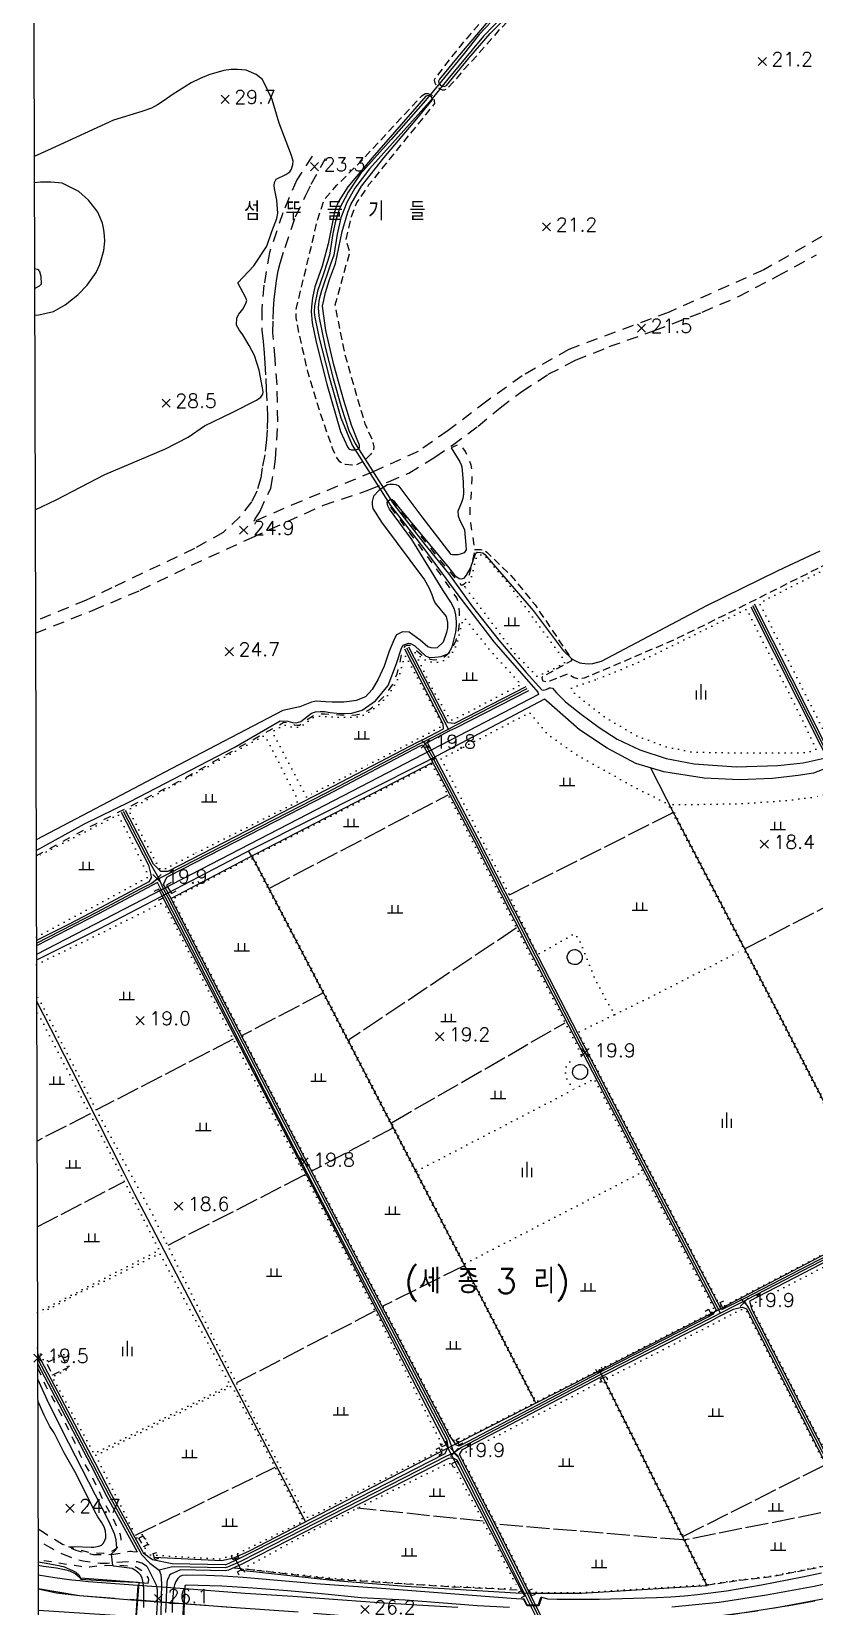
# Model space of a CAD drawing. Header units: millimetres. Extents: x 224638 to 227100, y 430787 to 433573.
# Drawn here: x 224638 to 225148, y 432001 to 433027 of the extents above; entities that cross this region are included whole.
import ezdxf

# ---------------------------------------------------------------- set-up
doc = ezdxf.new("R2010")
doc.units = ezdxf.units.MM
for name, pattern in [('15M2P5', [17.5, 15, -2.5]), ('50M10', [60, 50, -10]), ('5M2P5', [7.5, 5, -2.5]), ('5M5', [10, 5, -5]), ('7P5M5', [12.5, 7.5, -5]), ('AM4', [4, 0, -4])]:
    doc.linetypes.add(name, pattern=pattern)
for name, color, linetype in [('A0013110', 1, 'Continuous'), ('A0013113', 1, 'Continuous'), ('A0013140', 1, '7P5M5'), ('A0023119', 1, '5M2P5'), ('A0023210', 7, 'Continuous'), ('A0023213', 7, 'Continuous'), ('A0073340', 7, 'Continuous'), ('B0014116', 7, '5M2P5'), ('B0014117', 7, '5M2P5'), ('C0052215', 32, 'Continuous'), ('C0076116', 7, 'Continuous'), ('C0186115', 7, 'Continuous'), ('C0523121', 1, '50M10'), ('D0015112', 3, '15M2P5'), ('D0015211', 5, 'Continuous'), ('D0015212', 3, 'Continuous'), ('D0025111', 3, 'AM4'), ('D0025115', 7, '5M2P5'), ('E0022112', 5, 'Continuous'), ('E0032111', 5, 'Continuous'), ('F0017111', 30, 'Continuous'), ('F0017114', 7, 'Continuous'), ('F0017121', 30, 'Continuous'), ('F0027132', 7, 'Continuous'), ('F0027217', 7, 'Continuous'), ('F0037221', 7, 'Continuous'), ('F0037222', 7, 'Continuous'), ('F0037223', 7, '5M5'), ('F0047224', 7, 'Continuous'), ('H0017334', 7, 'Continuous'), ('H0049152', 7, 'Continuous'), ('H0049225', 7, 'Continuous')]:
    doc.layers.add(name, color=color, linetype=linetype)
doc.styles.add('HIST', font='romans.shx', dxfattribs={"bigfont": 'ngsw.shx'})
doc.styles.add('ngsw', font='romans.shx', dxfattribs={"bigfont": 'ngsw.shx'})

# ---------------------------------------------------------------- blocks, each defined once
blk = doc.blocks.new('D0015211')
at = {"layer": 'D0015211'}
for points in [[(-2, -2.5), (-2, 2.5)], [(2, -2.5), (2, 2.5)], [(-5, -2.5), (5, -2.5)]]:
    blk.add_lwpolyline(points, dxfattribs=at)
blk = doc.blocks.new('D0015212')
at = {"layer": 'D0015212'}
for p, q in [((-3.077, -4.058), (-3.077, 1.942)), ((-0.077, -4.058), (-0.077, 5.942)), ((2.923, -4.058), (2.923, 1.942))]:
    blk.add_line(p, q, dxfattribs=at)
blk = doc.blocks.new('F0027217')
at = {"layer": 'F0027217'}
for p, q in [((-2.652, 2.652), (2.652, -2.652)), ((-2.652, -2.652), (2.652, 2.652))]:
    blk.add_line(p, q, dxfattribs=at)

msp = doc.modelspace()

# ---------------------------------------------------------------- linework, layer by layer
at = {"layer": 'A0013110', "flags": 128}
for points in [[(225297.205, 432747.73), (225329.37, 432684.09), (225398.87, 432550.2), (225477.93, 432396.37), (225474.02, 432394.23), (225399.92, 432356.3), (225293.41, 432301.08), (225289.85, 432304.59), (225196.65, 432480.79), (225169.3, 432533.61), (225108.549, 432654.219)], [(225106.059, 432652.48), (225166.63, 432532.25), (225193.99, 432479.4), (225287.41, 432302.78), (225286.88, 432299.19), (225283.96, 432296.19), (225101.59, 432201.69), (225087.02, 432194.45), (225012.07, 432338.36), (224963.84, 432431.82), (224928.49, 432501.36), (224900.82, 432554.08), (224896.65, 432562.03), (224895.53, 432564.18), (224910.02, 432571.88), (224913.89, 432573.59), (224961.487, 432598.083)], [(224698.638, 432520.048), (224716.74, 432485.03), (224721.6, 432480.3), (224726.67, 432480.27), (224829.17, 432532.97), (224889.47, 432564.55), (224892.64, 432566.04), (224905.93, 432573.1), (224905.82, 432576.16), (224880.677, 432624.839)], [(224959.564, 432600.47), (224913, 432576.51), (224908.79, 432576.94), (224883.347, 432626.2)], [(224695.996, 432518.627), (224713.82, 432484.15), (224715.22, 432478.05), (224715.54, 432476.05), (224714.01, 432473.39), (224679.81, 432455.16), (224662.14, 432445.82), (224640.796, 432435.058)], [(224641.564, 432166.045), (224678.733, 432095.144), (224689.395, 432074.33), (224709.56, 432037.5), (224710.356, 432036.162), (224716.422, 432031.774), (224729.239, 432029.136), (224763.693, 432028.524), (224764.002, 432028.553), (224764.485, 432028.694), (224772.897, 432032.394), (224803.4, 432048.011), (224906.924, 432100.908), (224908.91, 432105.23), (224908.3, 432109.32), (224833.52, 432252.3), (224786.01, 432343.77), (224725.14, 432462.61), (224721.52, 432469.07), (224719.58, 432472.96), (224681.23, 432452.51), (224640.806, 432431.698)], [(225419.212, 432053.423), (225399.293, 432087.229), (225383.98, 432113.14), (225375.48, 432128.94), (225338.91, 432200.07), (225293.64, 432289.34), (225292.32, 432291.68), (225285.77, 432293.75), (225105.21, 432200.19), (225106.89, 432194.64), (225173.05, 432065.26), (225185.72, 432041.11), (225208.47, 431998.96), (225227.96, 431960.84), (225231.48, 431954.69), (225233.16, 431952.47), (225236.43, 431950.744), (225251.614, 431951.563), (225258.493, 431950.369)], [(224981.05, 431971.46), (224946.26, 432041.53), (224916.35, 432100.34), (224918.37, 432103.52), (225012.31, 432152.71), (225080.3, 432187.44), (225083.26, 432189.05), (225085.72, 432190.45), (225094.89, 432195.01), (225099.21, 432196.13), (225100.68, 432196.22), (225103.3, 432195.06), (225170.39, 432063.88), (225183.07, 432039.7), (225205.81, 431997.57)], [(224641.583, 432159.625), (224676.069, 432093.764), (224686.743, 432072.925), (224706.452, 432036.929)], [(224978.38, 431970.09), (224943.58, 432040.18), (224914.85, 432096.66), (224912.235, 432097.79), (224910.936, 432097.799), (224909.137, 432097.547), (224805.22, 432044.449), (224774.615, 432028.78), (224765.855, 432024.927), (224764.756, 432024.607), (224763.846, 432024.521), (224734.552, 432025.041), (224728.273, 432022.271), (224727.544, 432021.603), (224726.715, 432019.976), (224726.262, 432018.955), (224725.902, 432017.88), (224725.717, 432016.875), (224724.814, 431997.401)], [(224712.57, 432027.425), (224712.858, 432026.994), (224718.823, 432015.397), (224719.438, 432011.82), (224719.523, 432006.862), (224719.454, 432004.091), (224718.98, 431996.04), (224718.41, 431991.86), (224715.71, 431987.11)]]:
    msp.add_lwpolyline(points, dxfattribs=at)
msp.add_lwpolyline([(224910.03, 432112.49), (224836.18, 432253.68), (224788.68, 432345.14), (224727.79, 432464.03), (224724.17, 432470.48), (224723.64, 432471.54), (224725.76, 432476.37), (224727.21, 432477.18), (224830.56, 432530.31), (224890.81, 432561.86), (224892.4, 432562.61), (224893.47, 432560.56), (224898.16, 432552.69), (224925.82, 432499.98), (224961.17, 432430.45), (225009.41, 432336.98), (225083.59, 432194.54), (225081.24, 432191.37), (225078.9, 432190.09), (225010.93, 432155.37), (224917.02, 432106.2), (224916.17, 432105.79), (224914.32, 432106.38)], close=True, dxfattribs=at)
at = {"layer": 'A0013113', "flags": 128}
for points in [[(224915.35, 432000.59), (224888.65, 432002.09), (224864.04, 432003.56), (224840.11, 432005.41), (224807.76, 432007.72), (224776.79, 432009.74), (224737.486, 432012.634), (224706.94, 432014.87), (224674.455, 432017.257), (224669.016, 432017.855), (224663.913, 432018.417), (224652.688, 432019.93), (224641.977, 432021.608)], [(225178.24, 432021.05), (225147.48, 432014.16), (225116.37, 432008.57), (225085.46, 432003.9), (225054.65, 432000.86)]]:
    msp.add_lwpolyline(points, dxfattribs=at)
at = {"layer": 'A0013140'}
for points in [[(224820.378, 432946.113), (224810.406, 432930.673), (224801.209, 432909.257), (224792.62, 432883.36), (224789.02, 432862.111), (224787.641, 432846.682), (224787.683, 432832.677), (224788.41, 432825.39), (224789.094, 432817.777), (224789.561, 432811.233), (224790.124, 432801.205), (224790.474, 432794.144), (224791.097, 432783.494), (224791.285, 432776.05), (224791.088, 432767.747), (224790.609, 432761.435), (224789.469, 432751.602), (224787.91, 432743.083), (224786.953, 432736.5), (224784.398, 432727.883), (224780.973, 432720.973), (224773.531, 432711.319), (224762.337, 432700.902), (224743.811, 432690.444), (224690.002, 432664.885), (224673.153, 432656.82), (224640.202, 432643.176)], [(225206.385, 432925.075), (225114.543, 432871.967), (225052.907, 432844.561), (224987.496, 432820.242), (224957.126, 432802.979), (224934.153, 432786.507), (224908.937, 432767.32), (224889.383, 432753.694), (224860.113, 432740.47), (224813.495, 432721.423), (224782.705, 432708.213), (224783.364, 432709.859), (224786.229, 432714.462), (224793.572, 432729.913), (224796.616, 432748.687), (224797.973, 432773.032), (224797.57, 432797.028), (224796.197, 432814.112), (224794.876, 432831.085), (224794.961, 432839.973), (224795.102, 432846.333), (224795.735, 432853.035), (224796.423, 432859.665), (224797.126, 432865.147), (224798.297, 432871.503), (224799.595, 432876.318), (224802.798, 432886.571), (224809.525, 432906.54), (224815.992, 432920.167), (224819.824, 432927.771), (224829.13, 432944.644)], [(224640.224, 432635.382), (224677.722, 432650.352), (224708.405, 432663.278), (224741.82, 432679.542), (224781.293, 432697.678), (224827.693, 432718.739), (224857.284, 432728.619), (224870.18, 432733.951), (224883.349, 432739.561), (224900.326, 432750.055), (224911.786, 432757.815), (224928.45, 432770.284), (224942.807, 432782.108), (224956.9, 432792.773), (224974.107, 432804.032), (224992.015, 432813.156), (225013.857, 432821.993), (225043.301, 432832.489), (225074.46, 432844.457), (225098.171, 432854.687), (225123.705, 432868.045), (225148.889, 432881.831)]]:
    msp.add_lwpolyline(points, dxfattribs=at)
at = {"layer": 'A0013140', "flags": 128}
for points in [[(224641.89, 432051.805), (224645.295, 432049.589), (224657.798, 432041.883), (224666.427, 432037.938), (224669.58, 432037.077), (224677.618, 432035.162), (224683.84, 432035.016), (224691.08, 432035.333), (224698.25, 432036.464), (224700.225, 432036.978), (224701.714, 432037.296), (224702.715, 432037.306), (224703.632, 432037.15), (224706.452, 432036.929)], [(224712.57, 432027.425), (224709.359, 432029.355), (224708.527, 432029.732), (224706.579, 432030.229), (224704.776, 432030.362), (224703.116, 432030.387), (224696.886, 432030.112), (224692.155, 432029.845), (224688.924, 432029.613), (224686.791, 432029.345), (224684.164, 432029.194), (224682.293, 432029.267), (224680.075, 432029.413), (224677.695, 432029.653), (224675.926, 432029.994), (224670.92, 432030.738), (224664.822, 432032.556), (224655.85, 432036.186), (224648.815, 432040.115), (224641.912, 432044.251)]]:
    msp.add_lwpolyline(points, dxfattribs=at)
at = {"layer": 'A0023119', "flags": 128}
for points in [[(225184.878, 432036.35), (225156.87, 432027.87), (225120.06, 432020.64), (225095.66, 432017.74), (225076.86, 432014.86)], [(224769.486, 432026.524), (224833.82, 432019.1), (224911.54, 432014.12), (224957.571, 432012)]]:
    msp.add_lwpolyline(points, dxfattribs=at)
at = {"layer": 'A0023210', "flags": 128}
for points in [[(225107.302, 432653.348), (225167.965, 432532.93), (225195.32, 432480.095), (225289.145, 432302.711), (225291.169, 432298.25), (225291.175, 432298.236), (225294.98, 432290.02), (225340.245, 432200.75), (225376.81, 432129.64), (225385.621, 432114.123), (225401.016, 432088.245), (225421.019, 432054.295)], [(224909.199, 432572.882), (224898.911, 432592.801), (224882.015, 432625.512)], [(224640.801, 432433.378), (224680.52, 432453.835), (224708.491, 432468.738), (224715.457, 432472.282), (224718.36, 432474.409), (224720.533, 432475.502), (224726.94, 432478.725), (224829.865, 432531.64), (224890.14, 432563.205), (224891.715, 432563.945), (224893.265, 432564.737), (224909.199, 432572.882), (224913.645, 432575.155), (224960.527, 432599.275)], [(225086.422, 432192.35), (225010.74, 432337.67), (224962.505, 432431.135), (224927.155, 432500.67), (224899.49, 432553.385), (224895.06, 432561.295), (224893.265, 432564.737)], [(224697.317, 432519.338), (224715.28, 432484.59), (224720.533, 432475.502), (224722.845, 432469.775), (224726.465, 432463.32), (224787.345, 432344.455), (224834.85, 432252.99), (224909.165, 432110.905), (224912.632, 432101.256), (224915.6, 432098.5), (224944.92, 432040.855), (224979.715, 431970.775), (225040.72, 431855.439), (225044.31, 431847.44), (225044.535, 431846.92), (225045.78, 431845.49)], [(225291.169, 432298.25), (225103.4, 432200.94), (225101.726, 432200.108), (225096.115, 432197.32), (225086.422, 432192.35), (225082.25, 432190.21), (225079.6, 432188.765), (225011.62, 432154.04), (224917.695, 432104.86), (224912.632, 432101.256), (224909.073, 432099.665), (224908.428, 432099.43), (224804.31, 432046.23), (224773.756, 432030.587), (224765.17, 432026.81), (224764.379, 432026.58), (224763.769, 432026.522), (224729.48, 432027.131), (224720.696, 432024.819)], [(225101.726, 432200.108), (225105.095, 432194.85), (225171.72, 432064.57), (225184.395, 432040.405), (225207.14, 431998.265), (225226.64, 431960.125), (225230.23, 431953.865), (225233.031, 431948.812)], [(224641.573, 432162.833), (224677.401, 432094.454), (224688.069, 432073.628), (224708.257, 432036.756), (224709.182, 432035.201), (224714.64, 432029.384), (224720.696, 432024.819), (224721.918, 432021.985), (224722.27, 432016.136), (224721.897, 431996.721), (224721.384, 431985.963), (224721.999, 431984.254), (224723.059, 431982.871), (224725.955, 431981.165), (224734.42, 431978.255), (224737.385, 431976.145), (224738.585, 431974.33), (224796.62, 431861.885), (224837.195, 431784.845), (224843.69, 431770.793), (224846.789, 431760.489)]]:
    msp.add_lwpolyline(points, dxfattribs=at)
at = {"layer": 'A0023213', "flags": 128}
for points in [[(224642.002, 432012.662), (224653.95, 432010.032), (224668.946, 432008.489), (224702.66, 432005.47), (224776.83, 432000.18)], [(225087.83, 431995.15), (225132.23, 432002.17), (225147.79, 432004.96)]]:
    msp.add_lwpolyline(points, dxfattribs=at)
at = {"layer": 'A0073340', "flags": 128}
for points in [[(224893.47, 432560.56), (224898.16, 432552.69), (224900.82, 432554.08), (224896.65, 432562.03)], [(224706.94, 432014.87), (224705.518, 431995.438), (224736.157, 431993.369), (224737.486, 432012.634)]]:
    msp.add_lwpolyline(points, close=True, dxfattribs=at)
at = {"layer": 'B0014116', "flags": 128}
msp.add_lwpolyline([(224707.534, 432045.688), (224710.122, 432047.184), (224713.333, 432041.63), (224710.745, 432040.133)], close=True, dxfattribs=at)
at = {"layer": 'B0014117', "flags": 128}
msp.add_lwpolyline([(224657.304, 432164.682), (224661.26, 432156.818), (224651.304, 432151.971), (224647.351, 432160.092)], close=True, dxfattribs=at)
at = {"layer": 'C0052215', "flags": 128}
msp.add_lwpolyline([(224898.61, 432550.77), (224777.99, 432488.47), (224728.6, 432462.45)], dxfattribs=at)
at = {"layer": 'C0076116', "flags": 128}
for points in [[(224720.35, 432461.34), (224723.44, 432462.98), (224720.44, 432468.64), (224717.35, 432467)], [(224728.46, 432472.95), (224725.45, 432471.16), (224728.73, 432465.66), (224731.74, 432467.45)], [(225090.16, 432196.69), (225087.9, 432195.63), (225086.2, 432199.26), (225088.47, 432200.31)], [(225076.46, 432193.69), (225078.65, 432194.9), (225080.58, 432191.4), (225078.39, 432190.19)], [(225008.68, 432157.46), (225009.81, 432155.23), (225006.24, 432153.42), (225005.11, 432155.65)], [(225009.2, 432147.2), (225008.14, 432149.46), (225011.77, 432151.15), (225012.82, 432148.88)], [(224907.351, 432109.093), (224908.397, 432106.831), (224904.761, 432105.152), (224903.716, 432107.424)], [(224918.47, 432107.57), (224916.31, 432106.31), (224914.3, 432109.77), (224916.46, 432111.03)], [(224902.85, 432099.916), (224905.039, 432101.123), (224903.107, 432104.626), (224900.918, 432103.418)], [(224915.834, 432093.676), (224914.789, 432095.947), (224911.155, 432094.275), (224912.2, 432092.004)], [(224720.309, 432032.578), (224717.88, 432031.952), (224716.878, 432035.832), (224719.298, 432036.453)], [(224771.58, 432035.31), (224772.41, 432032.95), (224768.64, 432031.62), (224767.81, 432033.98)], [(224772.844, 432021.721), (224771.664, 432023.921), (224775.184, 432025.811), (224776.364, 432023.611)], [(224954.8, 432010.55), (224957.05, 432011.65), (224958.81, 432008.06), (224956.57, 432006.96)], [(224965.6, 432009.13), (224963.31, 432008.14), (224961.72, 432011.81), (224964.01, 432012.8)]]:
    msp.add_lwpolyline(points, dxfattribs=at)
at = {"layer": 'C0186115', "flags": 128}
for points in [[(224987.356, 432421.519), (224986.83, 432422.437), (224986.491, 432423.565), (224986.505, 432424.655), (224986.908, 432425.998), (224987.086, 432426.36), (224988.018, 432427.659), (224988.309, 432428.001), (224988.776, 432428.425), (224989.538, 432428.76), (224990.134, 432428.975), (224991.302, 432429.228), (224991.895, 432429.189), (224993.198, 432428.812), (224993.901, 432428.483), (224994.881, 432427.73), (224995.507, 432426.878), (224996.091, 432425.557), (224996.218, 432424.986), (224996.3, 432423.922), (224996.216, 432423.071), (224995.654, 432421.73), (224995.082, 432420.971), (224993.988, 432420.035), (224993.386, 432419.654), (224992.869, 432419.501), (224991.979, 432419.392), (224990.816, 432419.4), (224989.758, 432419.607), (224988.994, 432419.958), (224987.952, 432420.651)], [(224993.973, 432344.628), (224993.337, 432344.793), (224992.747, 432344.998), (224991.518, 432345.939), (224990.972, 432346.642), (224990.688, 432347.09), (224990.294, 432348.052), (224990.167, 432348.49), (224990.062, 432349.009), (224990.066, 432349.485), (224990.117, 432349.975), (224990.413, 432351.452), (224990.906, 432352.107), (224991.246, 432352.639), (224992.219, 432353.509), (224992.591, 432353.743), (224993.728, 432354.208), (224994.116, 432354.305), (224994.799, 432354.361), (224995.478, 432354.341), (224996.654, 432354.026), (224997.246, 432353.797), (224997.788, 432353.475), (224998.307, 432353.079), (224998.88, 432352.488), (224999.231, 432352.031), (224999.484, 432351.523), (224999.671, 432350.82), (224999.792, 432349.869), (224999.633, 432348.223), (224999.394, 432347.496), (224998.826, 432346.6), (224998.411, 432346.125), (224997.542, 432345.36), (224995.848, 432344.671), (224994.188, 432344.679)]]:
    msp.add_lwpolyline(points, close=True, dxfattribs=at)
at = {"layer": 'C0523121', "flags": 128}
msp.add_lwpolyline([(224642.001, 432012.885), (224668.946, 432008.489), (224700.17, 432006.09), (224738.46, 432002.95), (224795.67, 431998.89), (224840.44, 431995.45), (224885.29, 431992.72), (224919.19, 431990.82), (224954.85, 431989.51), (224993.99, 431989.61), (225022.93, 431990.09), (225049.28, 431991.59), (225076.35, 431993.96), (225116.44, 431999.3), (225159.92, 432007.45), (225194.35, 432015.8), (225227.32, 432025.61), (225255.76, 432035.49), (225284.8, 432046.82), (225315.3, 432060.4), (225350.6, 432078.26), (225388.49, 432099.65), (225420.21, 432119.87), (225447.82, 432139.95), (225472.3, 432159.16), (225493.96, 432177.19), (225523.5, 432205.16), (225551.9, 432234.65), (225565.51, 432249.82), (225576.85, 432262.79), (225609.89, 432302.8), (225641.2, 432344.39), (225684.55, 432402.53), (225728.05, 432462.17), (225769.67, 432518.76), (225815.98, 432582.05), (225856.2, 432636.93), (225893.97, 432688.34), (225927.08, 432733.67)], dxfattribs=at)
at = {"layer": 'D0015112', "flags": 128}
for points in [[(224792.631, 432469.261), (224908.931, 432530.03)], [(225055.254, 432518.242), (224948.777, 432464.711)], [(225193.428, 432477.249), (225102.59, 432429.8)], [(224953.5, 432443.337), (224844.226, 432370.318)], [(224827.309, 432400.77), (224774.872, 432373.191)], [(224872.159, 432316.423), (224985.274, 432381.562)], [(224769.017, 432370.762), (224679.905, 432324.704)], [(224675.753, 432322.104), (224641.169, 432304.483)], [(224872.87, 432312.87), (224820.487, 432284.978)], [(224815.56, 432282.347), (224726.28, 432236.498)], [(224641.329, 432248.574), (224698.14, 432278.185)], [(224919.307, 432223.269), (224866.452, 432196.881)], [(224861.461, 432193.764), (224771.059, 432146.868)], [(224705.308, 432047.608), (224796.187, 432091.996)], [(225062.174, 432046.952), (225154.63, 432093.59)], [(224931.729, 432056.747), (224849.757, 432065.314)], [(225168.97, 432065.547), (225063.338, 432044.627)], [(225062.243, 432044.576), (224940.059, 432054.836)]]:
    msp.add_lwpolyline(points, dxfattribs=at)
at = {"layer": 'D0025111', "flags": 128}
for points in [[(225242.897, 432616.661), (225224.305, 432652.675), (225199.751, 432699.243), (225148.44, 432673.897), (225111.765, 432654.97), (225156.752, 432565.55), (225158.177, 432565.324), (225159.798, 432565.427), (225179.149, 432575.765), (225204.978, 432591.054), (225231.368, 432608.574)], [(224919.801, 432665.729), (224923.302, 432669.072), (224925.467, 432677.118), (224926.887, 432683.724), (224927.639, 432685.018), (224928.62, 432686.23), (224929.192, 432686.453), (224931.251, 432686.504), (224932.733, 432686.014), (224946.644, 432669.565), (224985.284, 432616.957), (224984.295, 432615.6), (224967.033, 432607.156), (224952.71, 432621.849), (224933.032, 432647.973)], [(225004.702, 432604.845), (224990.164, 432600.242), (224989.238, 432599.275), (224989.278, 432598.114), (224996.802, 432591.701), (225012.214, 432579.939), (225032.253, 432568.198), (225050.818, 432561.424), (225067.234, 432557.903), (225081.545, 432557.608), (225094.185, 432557.378), (225117.808, 432557.347), (225133.353, 432557.327), (225139.232, 432557.444), (225143.333, 432557.853), (225146.306, 432558.505), (225148.546, 432559.534), (225148.444, 432560.526), (225138.884, 432580.627), (225103.405, 432651.032), (225031.971, 432616.023)], [(224887.408, 432622.675), (224892.882, 432618.409), (224899.116, 432616.265), (224900.826, 432616.314), (224903.564, 432616.639), (224906.168, 432617.546), (224910.616, 432620.873), (224914.425, 432627.473), (224916.5, 432636.038), (224918.315, 432643.589), (224918.978, 432644.835), (224920.007, 432644.664), (224936.711, 432623.724), (224956.5, 432602.037), (224912.415, 432578.916), (224910.949, 432578.952), (224910.053, 432579.397), (224898.06, 432600.17)], [(224816.658, 432528.814), (224794.427, 432571.147), (224802.069, 432575.632), (224805.126, 432574.787), (224806.828, 432574.254), (224809.302, 432574.036), (224811.01, 432574.086), (224812.751, 432574.448), (224813.999, 432575.118), (224820.969, 432580.314), (224825.502, 432581.264), (224829.928, 432581.141), (224838.807, 432580.533), (224846.276, 432580.555), (224848.999, 432580.785), (224851.677, 432581.336), (224854.864, 432582.425), (224860.492, 432586.121), (224867.013, 432591.749), (224873.031, 432599.546), (224876.544, 432606.159), (224879.382, 432615.393), (224880.531, 432620.145), (224881.331, 432620.495), (224904.822, 432576.7), (224905.002, 432575.679), (224904.697, 432574.57), (224856.345, 432549.316)], [(224994.246, 432375.545), (224993.98, 432374.5), (225012.51, 432338.59), (225086.75, 432196.05), (225193.5, 432251.83), (225120.48, 432393.42), (225101.656, 432429.433), (225055.98, 432516.82), (225055.254, 432518.242), (225052.302, 432524.027), (225031.787, 432534.264), (224993.678, 432555.484), (224974.137, 432569.195), (224962.086, 432583.619), (224904.471, 432553.58), (224941.005, 432481.117), (224948.777, 432464.711), (224967.152, 432425.919), (224991.264, 432439.628), (224994.361, 432435.618), (225004.852, 432409.766), (225012.129, 432395.757), (225017.523, 432386.979)], [(224742.997, 432491.314), (224723.081, 432481.048), (224721.939, 432481.525), (224720.72, 432482.333), (224700.715, 432520.364), (224765.035, 432555.38), (224789.156, 432568.488), (224789.914, 432568.223), (224810.731, 432527.527), (224810.778, 432526.452), (224810.557, 432525.374), (224773.498, 432506.595)], [(224995.788, 432360.886), (224986.09, 432379.98), (224985.274, 432381.562), (224960.28, 432430), (224953.5, 432443.337), (224924.94, 432499.52), (224908.931, 432530.03), (224898.4, 432550.1), (224781.65, 432489.79), (224783.44, 432486.84), (224792.631, 432469.261), (224828.91, 432399.87), (224844.226, 432370.318), (224872.159, 432316.423), (224888.47, 432284.95), (224919.79, 432224.51), (225035.65, 432284.43), (225008.52, 432336.52), (225004.11, 432345.06), (224990.968, 432338.229), (224986.939, 432343.439), (224985.806, 432345.964), (224985.503, 432348.557), (224985.372, 432350.51), (224986.353, 432354.587), (224988.971, 432356.726), (224991.413, 432358.639)], [(225102.59, 432429.8), (225121.36, 432393.89), (225148.511, 432341.25), (225194.39, 432252.3), (225286.69, 432300.39), (225286.79, 432300.75), (225240.088, 432389.039), (225193.428, 432477.249), (225192.66, 432478.7), (225165.29, 432531.57), (225164.603, 432532.877), (225149.464, 432528.872), (225130.222, 432526.418), (225100.655, 432524.305), (225072.935, 432523.783), (225053.542, 432523.791), (225056.87, 432517.27)], [(224836.25, 432254.63), (224866.452, 432196.881), (224910.45, 432112.75), (224913.93, 432107.8), (224965.51, 432134.12), (224919.307, 432223.269), (224872.87, 432312.87), (224828.02, 432399.41), (224827.309, 432400.77), (224782.57, 432486.35), (224780.76, 432489.33), (224778.22, 432488.02), (224729.27, 432462.24), (224774.872, 432373.191), (224789.12, 432345.37), (224820.487, 432284.978)], [(225141.08, 432128.89), (225151.668, 432108.184), (225171.584, 432069.237), (225173.5, 432065.49), (225186.16, 432041.34), (225187.67, 432038.55), (225248.04, 432056.07), (225286.5, 432070.93), (225267.976, 432106.995), (225242.903, 432155.811), (225199.23, 432240.84), (225197.08, 432244.97), (225106.76, 432198.18), (225107.37, 432194.8)], [(225154.63, 432093.59), (225168.97, 432065.547), (225169.94, 432063.65), (225182.63, 432039.46), (225184.14, 432036.65), (225156.75, 432028.36), (225119.98, 432021.13), (225095.6, 432018.24), (225077.91, 432015.52), (225063.338, 432044.627), (225062.174, 432046.952), (225010.99, 432149.19), (225013.45, 432150.49), (225081.47, 432185.23), (225088.04, 432188.82), (225099.84, 432194.68), (225102.99, 432194.57)], [(224962.17, 432010.61), (224962.22, 432010.51), (224962.94, 432010.5), (224995.81, 432010.31), (225035.3, 432012.82), (225076.87, 432015.36), (225062.243, 432044.576), (225010.1, 432148.73), (224919.48, 432101.28), (224917.03, 432100.11), (224940.059, 432054.836), (224946.71, 432041.76)], [(224706.082, 432046.051), (224710.198, 432048.346), (224714.304, 432040.93), (224712.791, 432039.922), (224710.486, 432038.771), (224710.934, 432036.288), (224714.339, 432035.012), (224719.234, 432034.586), (224760.523, 432032.247), (224770.739, 432035.225), (224813.943, 432056.495), (224814.582, 432057.346), (224796.187, 432091.996), (224768.398, 432144.342), (224767.334, 432144.555), (224679.435, 432099.674), (224705.308, 432047.608)], [(224892.854, 432015.334), (224835.36, 432019.5), (224783.389, 432025.147), (224777.451, 432025.735), (224777.082, 432025.936), (224777.074, 432026.389), (224777.604, 432027.041), (224820.04, 432050.51), (224849.757, 432065.314), (224870.028, 432075.412), (224908.821, 432094.607), (224909.443, 432094.638), (224911.102, 432094.277), (224912.031, 432093.609), (224912.845, 432092.588), (224931.729, 432056.747), (224938.001, 432044.842), (224953.056, 432015.709), (224952.917, 432015.225), (224951.075, 432013.897), (224949.969, 432013.413), (224947.995, 432012.967), (224946.337, 432012.836)]]:
    msp.add_lwpolyline(points, close=True, dxfattribs=at)
for points in [[(224640.79, 432437.223), (224713.023, 432476.279), (224713.26, 432477.092), (224713.176, 432478.549), (224699.203, 432507.119), (224693.998, 432517.117), (224649.332, 432494.022), (224640.641, 432489.368)], [(224640.841, 432419.525), (224678.608, 432437.836), (224721.513, 432459.211), (224722.142, 432459.234), (224722.879, 432459.157), (224724.836, 432457.484), (224769.017, 432370.762), (224772.353, 432364.215), (224815.56, 432282.347), (224820.406, 432273.165), (224861.461, 432193.764), (224864.321, 432188.232), (224906.033, 432104.741), (224905.657, 432104.074), (224836.941, 432069.195), (224818.214, 432059.091), (224816.564, 432060.05), (224781.125, 432127.154), (224771.059, 432146.868), (224750.691, 432186.759), (224726.28, 432236.498), (224716.149, 432257.141), (224679.905, 432324.704), (224679.06, 432326.278), (224640.896, 432399.995)], [(225017.523, 432386.979), (225042.219, 432399.11), (225101.656, 432429.433)], [(224641.488, 432192.769), (224720.532, 432233.301), (224720.678, 432233.7), (224698.14, 432278.185), (224682.674, 432308.71), (224675.753, 432322.104), (224640.926, 432389.502)], [(224888.47, 432284.95), (224990.968, 432338.229)], [(224919.79, 432224.51), (224966.4, 432134.58), (225081.76, 432193.44), (225082.39, 432193.78), (225082.67, 432194.15), (225035.65, 432284.43)], [(224641.554, 432169.459), (224646.009, 432160.449), (224658.225, 432166.337), (224662.49, 432156.453), (224651.055, 432150.826), (224678.084, 432101.277), (224678.652, 432101.07), (224766.381, 432145.425), (224766.642, 432145.9), (224766.665, 432146.346), (224722.879, 432228.126), (224721.275, 432231.25), (224720.883, 432231.181), (224679.951, 432210.666), (224672.713, 432207.787), (224641.492, 432191.212)]]:
    msp.add_lwpolyline(points, dxfattribs=at)
at = {"layer": 'D0025115', "flags": 128}
for points in [[(225073.43, 433181.42), (225091.835, 433197.431), (225112.987, 433215.142), (225144.469, 433240.456), (225166.138, 433259.028), (225202.83, 433289.128), (225225.869, 433306.905), (225237.795, 433317.456), (225249.284, 433327.6), (225256.21, 433336.011), (225261.158, 433342.913), (225264.697, 433349.884), (225270.893, 433364.217), (225272.321, 433364.71), (225275.023, 433364.718), (225276.971, 433363.885), (225278.469, 433361.589), (225278.577, 433360.621), (225278.441, 433359.122), (225277.257, 433355.516), (225273.854, 433346.632), (225263.256, 433331.049), (225245.093, 433313.275), (225217.968, 433288.268), (225198.556, 433269.759), (225179.309, 433251.124), (225155.584, 433233.855), (225124.893, 433209.479), (225103.084, 433191.923), (225084.153, 433174.211), (225068.386, 433159.398), (225058.43, 433148.773), (225046.822, 433131.913), (225033.61, 433115.636), (225016.062, 433098.029), (224992.5, 433075.942), (224959.875, 433046.336), (224941.83, 433027.892), (224928.041, 433012.022), (224917.91, 433001.091), (224912.528, 432994.454), (224908.039, 432989.662), (224906.294, 432989.029), (224905.286, 432989.165), (224903.687, 432989.854), (224902.785, 432990.474), (224901.418, 432991.973), (224900.862, 432992.837), (224900.444, 432993.736), (224900.092, 432995.625), (224900.227, 432996.425), (224916.938, 433017.79), (224938.499, 433043.118), (224965.333, 433068.347), (224998.632, 433099.331), (225024.606, 433125.959), (225044.85, 433149.835), (225070.376, 433177.994)], [(224926.136, 432689.906), (224930.359, 432689.853), (224932.595, 432689.324), (224934.246, 432688.151), (224949.832, 432673.017), (224965.619, 432653.854), (224989.106, 432618.759), (224989.242, 432617.729), (224989.244, 432617.329), (224970.523, 432606.908), (224970.022, 432606.393), (224970.224, 432605.463), (224970.694, 432604.369), (224972.772, 432603.844), (224975.276, 432604.352), (224986.767, 432608.842), (224991.048, 432606.502), (224993.129, 432605.88), (224994.751, 432605.919), (224997.775, 432606.197), (225011.827, 432612.109), (225056.539, 432631.252), (225089.421, 432647.354), (225131.401, 432668.393), (225188.596, 432696.955), (225238.045, 432722.359), (225275.909, 432740.68), (225313.88, 432762.11), (225353.249, 432787.084), (225397.12, 432809.688), (225442.912, 432835.062), (225501.737, 432865.376), (225557.139, 432893.041), (225596.367, 432912.224), (225609.847, 432917.701), (225611.126, 432917.704), (225612.72, 432917.067), (225613.65, 432916.503), (225628.683, 432886.996), (225629.824, 432886.739), (225631.394, 432886.643), (225632.334, 432886.714), (225666.544, 432901.783), (225722.74, 432930.206), (225796.118, 432967.068), (225837.745, 432988.177), (225851.218, 432995.949), (225855.841, 433002.087), (225858.269, 433008.432), (225861.287, 433015.566)]]:
    msp.add_lwpolyline(points, dxfattribs=at)
msp.add_lwpolyline([(224894.02, 432987.031), (224895.634, 432986.965), (224897.834, 432986.096), (224898.281, 432985.753), (224899.027, 432984.767), (224899.945, 432982.105), (224900.02, 432980.331), (224878.448, 432953.668), (224857.195, 432927.378), (224849.576, 432916.239), (224845.754, 432906.528), (224842.333, 432891.623), (224844.784, 432883.654), (224839.069, 432862.664), (224835.199, 432848.954), (224841.343, 432818.179), (224848.81, 432791.752), (224854.782, 432771.728), (224859.565, 432761.185), (224860.592, 432756.799), (224860.258, 432754.69), (224858.446, 432751.657), (224853.215, 432747.03), (224849.196, 432745.009), (224846.158, 432744.757), (224842.107, 432745.133), (224840.199, 432745.858), (224838.433, 432747.059), (224836.231, 432750.045), (224833.86, 432755.231), (224826.204, 432777.185), (224817.639, 432805.522), (224811.795, 432831.075), (224810.623, 432836.881), (224810.058, 432840.87), (224809.942, 432844.339), (224810.176, 432847.393), (224817.896, 432878.961), (224823.764, 432904.073), (224828.251, 432917.897), (224836.509, 432927.205), (224852.649, 432943.191), (224874.263, 432966.606), (224891.737, 432985.307)], close=True, dxfattribs=at)
at = {"layer": 'E0022112', "flags": 128}
for points in [[(224717.488, 432033.469), (224761.37, 432031.27), (224769.27, 432032.85), (224779.68, 432037.55), (224906.82, 432103.61), (225081.99, 432193), (225193.29, 432251.16), (225352.51, 432334.13), (225474.95, 432397.13), (225587.94, 432454.73), (225680.02, 432503.05), (225737.34, 432532.08), (225742.12, 432535.68), (225780.227, 432585.906), (225773.995, 432594.308), (225767.826, 432604.399), (225763.633, 432612.867), (225758.198, 432624.739), (225738.511, 432669.188), (225732.955, 432680.371), (225713.835, 432719.713), (225693.588, 432759.778), (225669.149, 432807.912), (225632.703, 432878.711)], [(225040.802, 432547.652), (225056.42, 432517.05), (225120.92, 432393.66), (225189.167, 432261.331), (225194.479, 432252.067), (225202.269, 432239.032), (225288.135, 432071.203)], [(224966.19, 432133.9), (224828.46, 432399.64), (224783, 432486.59), (224778.84, 432493.45)], [(224722.64, 432464.047), (224826.88, 432262.787), (224908.181, 432105.587), (224957.306, 432010.102)], [(224640.909, 432395.587), (224663.462, 432351.475), (224697.932, 432283.431), (224704.62, 432269.946), (224710.819, 432258.41), (224713.23, 432253.8), (224812.2, 432063.75), (224816.08, 432056.46)], [(224769.8, 432033.09), (224774.06, 432024.98), (224835.59, 432018.11), (224881.15, 432014.49), (224952.98, 432010.18), (224962.93, 432010), (224995.82, 432009.81), (225035.33, 432012.33), (225077.65, 432014.91), (225007.52, 432155)]]:
    msp.add_lwpolyline(points, dxfattribs=at)
at = {"layer": 'E0032111', "flags": 128}
for points in [[(224952.102, 433045.168), (224931.907, 433024.294), (224908.778, 432996.355), (224896.781, 432981.516), (224872.762, 432954.652), (224857.751, 432937.747), (224848.225, 432925.206), (224842.945, 432915.983), (224839.082, 432905.944), (224836.597, 432895.271), (224834.417, 432881.634), (224832.371, 432875.699), (224826.529, 432858.285), (224825.235, 432853.771), (224824.805, 432851.698), (224824.462, 432849.468), (224824.335, 432847.181), (224824.43, 432845.145), (224824.836, 432841.804), (224828.78, 432821.719), (224833.971, 432801.301), (224839.455, 432782.167), (224844.283, 432767.316), (224848.43, 432759.013), (224873.542, 432719.09), (224893.833, 432693.145), (224909.187, 432674.31), (224924.73, 432652.416), (224942.008, 432630.834), (224959.802, 432609.675), (224969.973, 432598.515), (224970.761, 432598.297), (224972.868, 432598.731), (224974.096, 432599.371), (224974.878, 432599.664), (224975.713, 432599.688), (224976.967, 432599.407), (224979.594, 432596.576), (224985.477, 432590.661), (224995.533, 432582.522), (225007.384, 432573.908), (225018.962, 432566.362), (225033.836, 432559.399), (225050.914, 432553.636), (225069.212, 432550.217), (225096.625, 432548.293), (225123.687, 432549.216), (225140.188, 432550.821), (225153.839, 432553.893)], [(224941.575, 433038.429), (224929.164, 433025.28), (224919.438, 433012.911), (224904.566, 432994.943), (224894.202, 432982.264), (224871.756, 432956.967), (224851.766, 432934.296), (224843.825, 432922.744), (224838.257, 432911.978), (224835.674, 432903.814), (224833.911, 432895.797), (224831.754, 432881.544), (224828.037, 432870.175), (224823.813, 432858.072), (224821.958, 432848.622), (224821.75, 432844.654), (224821.888, 432842.35), (224822.298, 432840.056), (224824.922, 432827.585), (224831.244, 432803.02), (224839.041, 432775.61), (224846.39, 432757.757), (224871.362, 432718.524), (224893.048, 432690.464), (224914.591, 432661.222), (224938.63, 432629.66), (224967.353, 432596.805), (224967.828, 432595.434), (224817.1, 432517.12), (224640.822, 432425.981)], [(225156.408, 432547.849), (225146.979, 432544.237), (225136.983, 432542.527), (225120.343, 432540.578), (225098.644, 432539.844), (225075.694, 432540.909), (225049.49, 432545.095), (225031.252, 432550.461), (225012.655, 432560.451), (224994.538, 432572.332), (224974.597, 432589.866), (224971.653, 432592.356), (224894.07, 432551.31), (224781.23, 432494.7), (224681.38, 432442.46), (224640.833, 432422.241)]]:
    msp.add_lwpolyline(points, dxfattribs=at)
at = {"layer": 'F0017111', "flags": 128}
for points, elevation in [([(224940.132, 433039.896), (224917.501, 433013.496), (224903.32, 432996.33), (224902.747, 432994.993), (224902.796, 432993.699), (224903.786, 432992.49), (224904.557, 432991.904), (224906.328, 432991.57), (224907.992, 432992.105), (224922.495, 433009.84), (224936.397, 433025.92), (224952.566, 433042.173)], 20), ([(224639.633, 432842.41), (224642.414, 432842.72), (224651.835, 432844.986), (224659.438, 432849.299), (224667.756, 432855.757), (224673.83, 432861.994), (224679.61, 432870.352), (224682.076, 432875.538), (224684.643, 432884.567), (224685.409, 432890.777), (224685.234, 432894.197), (224684.721, 432898.212), (224683.723, 432902.484), (224680.704, 432909.692), (224678.925, 432912.243), (224674.778, 432917.349), (224668.44, 432922.986), (224657.465, 432928.567), (224650.236, 432929.191), (224643.368, 432929.129), (224639.387, 432928.791)], 30), ([(224639.547, 432872.812), (224641.476, 432872.512), (224642.763, 432870.921), (224643.597, 432867.963), (224643.772, 432862.602), (224642.633, 432861.324), (224640.177, 432860.045), (224639.584, 432859.845)], 30)]:
    msp.add_lwpolyline(points, dxfattribs=dict(at, elevation=elevation))
at = {"layer": 'F0017111', "elevation": 20, "flags": 128}
msp.add_lwpolyline([(224898.68, 432983.282), (224898.115, 432984.697), (224896.279, 432985.676), (224894.417, 432985.104), (224859.54, 432944.974), (224843.729, 432926.049), (224837.515, 432916.465), (224835.57, 432911.748), (224834.621, 432908.79), (224833.945, 432904.199), (224830.743, 432889.032), (224826.824, 432874.387), (224822.095, 432860.941), (224820.593, 432853.913), (224819.885, 432848.013), (224819.76, 432844.883), (224820.368, 432837.511), (224823.011, 432824.955), (224829.952, 432797.634), (224838.952, 432766.694), (224843.71, 432756.244), (224844.563, 432755.304), (224845.982, 432754.864), (224848.429, 432754.781), (224849.957, 432755.22), (224850.971, 432755.763), (224851.25, 432756.469), (224851.139, 432757.752), (224849.789, 432761.621), (224846.121, 432770.85), (224840.937, 432786.949), (224834.521, 432810.19), (224829.356, 432832.579), (224827.229, 432848.46), (224829.07, 432857.234), (224831.763, 432865.738), (224835.59, 432876.157), (224839.918, 432897.119), (224843.697, 432909.598), (224845.574, 432914.614), (224852.445, 432926.469), (224867.052, 432945.008), (224888.606, 432970.354), (224898.538, 432982.682)], close=True, dxfattribs=at)
at = {"layer": 'F0017114', "elevation": 25, "flags": 128}
for points in [[(224639.995, 432715.592), (224653.552, 432722.202), (224685.341, 432738.736), (224724.777, 432755.335), (224739.7, 432762.988), (224750.352, 432770.521), (224768.225, 432779.204), (224784.11, 432787.134), (224787.053, 432789.113), (224788.287, 432790.975), (224788.418, 432792.598), (224788.053, 432795.227), (224785.956, 432806.686), (224782.74, 432816.183), (224779.42, 432822.82), (224775.135, 432829.613), (224772.893, 432832.905), (224771.188, 432835.936), (224771.219, 432840.856), (224772.72, 432843.172), (224775.258, 432846.531), (224777.252, 432850.022), (224777.745, 432852.002), (224777.147, 432853.823), (224771.969, 432863.602), (224782.44, 432874.569), (224790.909, 432887.418), (224794.208, 432897.062), (224797.4, 432905.588), (224797.962, 432909.018), (224797.489, 432917.459), (224795.949, 432925.096), (224795.719, 432927.074), (224795.849, 432929.006), (224796.879, 432931.169), (224803.224, 432934.071), (224805.837, 432935.99), (224806.861, 432937.572), (224807.873, 432940.678), (224808.002, 432942.946), (224807.003, 432946.437), (224798.869, 432967.51), (224794.339, 432983.066), (224787.945, 432996.077), (224783.909, 432999.281), (224777.334, 433002.051), (224771.745, 433002.57), (224767.598, 433002.473), (224762.752, 433001.834), (224753.123, 432999), (224747.429, 432996.594), (224741.648, 432993.789), (224729.168, 432986.117), (224724.006, 432982.42), (224719.688, 432979.605), (224715.79, 432977.421), (224709.529, 432975.172), (224690.991, 432969.447), (224650.391, 432950.857), (224639.338, 432945.912)], [(224641.952, 432030.264), (224645.725, 432029.69), (224649.563, 432029.054), (224652.988, 432028.424), (224655.367, 432027.934), (224656.916, 432027.563), (224658.211, 432027.194), (224659.444, 432026.777), (224660.891, 432026.214), (224662.741, 432025.42), (224664.329, 432024.677), (224665.489, 432024.069), (224666.392, 432023.529), (224667.129, 432023.018), (224667.767, 432022.498), (224668.319, 432021.966), (224669.457, 432019.92), (224706.927, 432017.069), (224707.555, 432016.897), (224705.781, 431994.734), (224705.324, 431994.392), (224642.042, 431998.558)], [(224736.878, 431992.018), (224737.594, 432014.646), (224737.759, 432014.954), (224738.232, 432015.245), (224761.475, 432014.689), (224781.851, 432013.302), (224804.293, 432011.605), (224826.559, 432009.657), (224852.307, 432007.123), (224880.879, 432005.482), (224927.997, 432001.812), (224948.879, 432000.766)]]:
    msp.add_lwpolyline(points, dxfattribs=at)
at = {"layer": 'F0017121', "elevation": 20, "flags": 128}
for points in [[(224640.629, 432493.802), (224672.132, 432511.146), (224701.787, 432525.674), (224769.644, 432560.894), (224799.631, 432578.122), (224804.567, 432577.917), (224807.51, 432577.139), (224810.005, 432576.923), (224812.983, 432577.781), (224819.955, 432583.309), (224822.546, 432584.116), (224825.7, 432584.35), (224828.347, 432584.268), (224832.061, 432583.698), (224836.572, 432583.221), (224841.887, 432583.101), (224846.267, 432583.295), (224852.911, 432585.1), (224861.727, 432591.175), (224869.881, 432601.289), (224875.321, 432615.671), (224878.664, 432625.533), (224879.739, 432627.515), (224881.433, 432628.275), (224883.202, 432628.785), (224884.492, 432628.607), (224887.332, 432627.114), (224894.305, 432620.572), (224896.206, 432619.809), (224898.265, 432619.459), (224904.475, 432620.147), (224909.102, 432621.998), (224911.529, 432626.342), (224913.211, 432632.44), (224913.959, 432636.087), (224914.4, 432640.073), (224914.392, 432642.763), (224914.022, 432647.203), (224913.034, 432650.894), (224910.703, 432655.446), (224905.688, 432663.119), (224885.27, 432696.42), (224870.744, 432716.018), (224869.694, 432718.296), (224869.353, 432720.558), (224870.105, 432721.71), (224871.262, 432722.426), (224872.464, 432722.384), (224873.659, 432721.633), (224876.863, 432717.206), (224909.378, 432677.909), (224913.276, 432672.906), (224916.068, 432670.979), (224917.892, 432670.806), (224919.318, 432671.207), (224920.968, 432673.132), (224923.321, 432677.213), (224927.044, 432687.436), (224927.885, 432688.015), (224930.118, 432687.975), (224931.646, 432687.754), (224932.824, 432686.54), (224964.343, 432650.078), (224983.902, 432624.096), (224989.626, 432618.543), (224991.852, 432617.263), (224994.746, 432616.102), (224996.151, 432615.744), (225000.128, 432615.392), (225003.124, 432615.671), (225008.788, 432617.121), (225077.398, 432653.439), (225123.925, 432676.137), (225151.283, 432688.925)], [(224710.78, 432000.49), (224710.78, 432012.98), (224710.39, 432016.62), (224709.58, 432019.81), (224708.51, 432021.89), (224707.551, 432023.047), (224705.352, 432024.75), (224703.143, 432026.008), (224691.308, 432027.406), (224690.916, 432027.601), (224690.642, 432027.915), (224689.78, 432035.238), (224689.78, 432035.551), (224689.914, 432035.801), (224692.003, 432037.632), (224692.355, 432037.995), (224693.18, 432039.215), (224692.618, 432044.639), (224691.677, 432048.472), (224687.983, 432056.776), (224661.901, 432107.613), (224648.905, 432133.516), (224641.612, 432149.435)], [(225152.115, 432022.915), (225139.679, 432020.264), (225113.121, 432015.057), (225090.195, 432011.265), (225071.456, 432008.842), (225062.871, 432008.021), (225054.066, 432007.411), (225044.635, 432006.973), (225007.357, 432005.837), (224979.976, 432005.702), (224973.987, 432006.08), (224970.156, 432006.997), (224969.563, 432007.158), (224969.185, 432006.943), (224967.674, 432002.412), (224967.35, 432002.197), (224967.06, 432002.049), (224960.876, 432002.197), (224960.39, 432002.412), (224958.772, 432005.702), (224958.394, 432005.972), (224956.991, 432006.026), (224950.053, 432006.427), (224865.593, 432012.878), (224822.796, 432015.924), (224775.469, 432020.14), (224762.164, 432021), (224751.442, 432021.472), (224738.623, 432021.692), (224735.81, 432021.413), (224734.147, 432020.69), (224732.816, 432019.412), (224731.687, 432017.613), (224730.801, 432015.367), (224730.179, 432012.745), (224729.768, 432009.815), (224729.299, 432003.332), (224729.113, 431997.369)]]:
    msp.add_lwpolyline(points, dxfattribs=at)
at = {"layer": 'F0037221', "flags": 128}
for points in [[(224910.981, 432756.033), (224916.641, 432746.86), (224917.547, 432745.058), (224917.863, 432743.638), (224918.836, 432734.01), (224918.965, 432726.031), (224918.558, 432723.165), (224917.768, 432720.561), (224915.916, 432716.334), (224915.335, 432714.749), (224915.414, 432711.836), (224916.622, 432708.665), (224917.742, 432706.749), (224919.613, 432702.587), (224920.588, 432692.762), (224920.774, 432689.558), (224919.39, 432687.624), (224916.809, 432686.71), (224915.174, 432686.392), (224911.895, 432686.277), (224910.944, 432686.588), (224892.125, 432711.081), (224877.118, 432731.158), (224875.201, 432731.989), (224873.258, 432732.226), (224870.903, 432732.184), (224869.361, 432731.934), (224864.108, 432728.515), (224860.411, 432724.595), (224859.507, 432721.208), (224859.516, 432718.914), (224859.972, 432716.573), (224865.503, 432707.585), (224893.505, 432670.147), (224896.408, 432665.026), (224898.343, 432660.564), (224899.389, 432657.264), (224900.491, 432654.847), (224907.691, 432646.302), (224908.542, 432642.39), (224908.52, 432638.802), (224907.824, 432635.687), (224905.751, 432629.404), (224901.72, 432625.733), (224900.278, 432625.592), (224898.013, 432625.76), (224895.82, 432626.446), (224890.639, 432630.835), (224883.5, 432635.948), (224879.295, 432636.216), (224875.382, 432634.268), (224874.033, 432631.974), (224870.6, 432623.582), (224867.285, 432613.947), (224863.431, 432605.366), (224859.544, 432598.544), (224855.166, 432593.962), (224848.984, 432591.464), (224844.594, 432590.716), (224841.064, 432590.428), (224837.069, 432590.346), (224833.376, 432590.405), (224829.306, 432590.67), (224826.134, 432590.868), (224822.907, 432590.963), (224820.062, 432590.305), (224812.345, 432587.369), (224801.193, 432584.977), (224728.987, 432547.078), (224674.923, 432518.701), (224640.609, 432500.788)], [(224641.958, 432028.078), (224645.489, 432027.507), (224653.772, 432026.382), (224658.99, 432025.397), (224662.384, 432024.422), (224665.998, 432022.678), (224668.692, 432020.456), (224669.673, 432018.97), (224689.92, 432017.75), (224705.468, 432017.091), (224713.65, 432016.335)]]:
    msp.add_lwpolyline(points, dxfattribs=at)
at = {"layer": 'F0037222', "flags": 128}
msp.add_lwpolyline([(224661.998, 432040.194), (224665.471, 432040.215), (224676.393, 432039.96), (224678.277, 432039.971), (224681.471, 432040.484), (224683.142, 432041.228), (224684.184, 432042.211), (224685.028, 432043.817), (224685.927, 432045.988), (224686.09, 432047.8), (224685.803, 432050.26), (224684.828, 432053.085), (224683.111, 432056.204), (224680.728, 432059.697), (224678.779, 432063.14), (224666.605, 432087.58), (224658.917, 432101.309), (224652.294, 432114.412), (224649.467, 432118.574), (224645.931, 432125.937), (224641.653, 432135.116)], dxfattribs=at)
at = {"layer": 'F0037223', "flags": 128}
for points in [[(224640.638, 432490.356), (224678.575, 432510.77), (224730.878, 432537.321), (224791.981, 432571.742), (224802.002, 432577.266), (224805.689, 432577.137), (224808.674, 432575.695), (224810.584, 432575.344), (224812.243, 432575.484), (224815.068, 432577.703), (224821.195, 432581.766), (224825.219, 432582.847), (224828.669, 432582.815), (224833.593, 432582.517), (224838.527, 432582.173), (224843.229, 432582.009), (224846.33, 432582.018), (224848.742, 432582.158), (224851.007, 432582.479), (224857.841, 432585.561), (224863.798, 432590.744), (224868.169, 432595.231), (224872.662, 432601.604), (224875.714, 432608.885), (224877.451, 432615.349), (224879.317, 432624.7), (224881.104, 432627.068), (224882.316, 432627.564), (224884.329, 432627.522), (224885.355, 432626.812), (224891.505, 432621.191), (224897.179, 432618.468), (224899.985, 432618.076), (224901.877, 432618.119), (224905.991, 432619.418), (224911.059, 432623.802), (224914.091, 432630.725), (224916.004, 432638.077), (224916.395, 432642.334), (224916.38, 432646.034), (224916.411, 432649.057), (224916.183, 432651.84), (224915.641, 432655.817), (224914.54, 432658.384), (224901.986, 432676.472), (224870.529, 432718.949), (224870.794, 432720.609), (224873.092, 432721.198), (224908.118, 432677.354), (224917.325, 432666.853), (224918.444, 432666.857), (224920.867, 432668.619), (224922.832, 432673.567), (224924.789, 432681.182), (224925.985, 432686.889), (224926.157, 432689.491), (224926.013, 432692.369), (224923.986, 432705.557), (224923.574, 432709.995), (224923.3, 432713.262), (224923.288, 432717.231), (224923.897, 432723.29), (224924.415, 432731.002), (224924.535, 432736.205), (224924.429, 432741.382), (224924.067, 432744.746), (224921.893, 432750.262), (224920.182, 432753.793), (224916.43, 432758.589), (224910.981, 432756.033)], [(224641.591, 432156.631), (224646.937, 432144.742), (224652.065, 432135.491), (224657.604, 432124.624), (224663.485, 432112.834), (224669.166, 432100.516), (224672.313, 432093.815), (224676.495, 432086.506), (224682.069, 432075.162), (224684.877, 432068.85), (224689.08, 432061.44), (224692.823, 432053.95), (224695.392, 432048.188), (224695.787, 432045.185), (224695.449, 432042.539), (224694.567, 432040.683), (224692.917, 432039.023), (224690.914, 432037.725), (224688.696, 432036.629), (224684.548, 432035.751), (224676.082, 432036.232), (224667.698, 432038.24), (224661.998, 432040.194)], [(224713.65, 432016.335), (224713.957, 432018.511), (224713.809, 432019.686), (224710.755, 432023.729), (224706.075, 432026.671), (224704.03, 432027.293), (224693.387, 432027.977), (224682.131, 432027.74), (224675.504, 432026.813), (224672.429, 432026.805), (224669.511, 432027.228), (224665.522, 432027.896), (224641.948, 432031.555)]]:
    msp.add_lwpolyline(points, dxfattribs=at)
at = {"layer": 'F0047224', "flags": 128}
msp.add_lwpolyline([(224969.71, 432006.88), (224968, 432001.71), (224960.44, 432001.69), (224958.19, 432005.71)], dxfattribs=at)
at = {"layer": 'H0017334', "flags": 128}
msp.add_lwpolyline([(226877.37, 433568.33), (224637.58, 433561.64), (224645.5, 430787.43), (226886, 430794.12)], close=True, dxfattribs=at)

# ---------------------------------------------------------------- block references
at = {"layer": 'D0015211'}
for p in [(224950.546, 432642.941), (224923.069, 432607.295), (224852.827, 432569.012), (224986.41, 432538.68), (224753.396, 432527.875), (224845.78, 432511.95), (225123.69, 432509.953), (224673.302, 432483.853), (224874.43, 432455.74), (225033.8, 432457.465), (224774.5, 432430.91), (224699.727, 432399.209), (224909.15, 432384.9), (224654.167, 432343.94), (224824.546, 432345.893), (224941.523, 432334.604), (224749.506, 432313.907), (224664.651, 432289.469), (224872.764, 432259.272), (224676.96, 432241.627), (224795.624, 432218.862), (225000.155, 432209.474), (224912.46, 432171.63), (224839.151, 432128.547), (225083.413, 432127.641), (224740.457, 432100.833), (224985.913, 432095.07), (224901.711, 432075.693), (225122.503, 432066.021), (224766.656, 432056.104), (224883.514, 432036.787), (225123.979, 432040.533), (225007.395, 432029.227)]:
    msp.add_blockref('D0015211', p, dxfattribs=at)
at = {"layer": 'D0015212'}
for p in [(225073.829, 432596.112), (225090.682, 432317.058), (224960.468, 432285.003), (224700.24, 432168.39)]:
    msp.add_blockref('D0015212', p, dxfattribs=at)
at = {"layer": 'F0027217'}
for p in [(225113.584, 433007.774, 21.233), (224763.682, 432983.156, 29.734), (224821.939, 432939.293, 23.266), (224973.086, 432900.027, 21.233), (225034.91, 432834.036, 21.464), (224725.244, 432785.238, 28.487), (224775.814, 432702.411, 24.929), (224766.466, 432623.309, 24.698), (224894.11, 432563.13, 19.83), (225114.881, 432497.818, 18.366), (224719.32, 432475.36, 19.87), (224708.4, 432382.915, 19.025), (224903.422, 432372.495, 19.21), (224998.093, 432362.071, 19.877), (224815.172, 432290.852, 19.812), (224733.48, 432262, 18.64), (225101.75, 432199.39, 19.94), (224641.838, 432163.026, 19.474), (224913.05, 432101.67, 19.92), (224662.677, 432065.2, 24.739), (224720.261, 432006.438, 26.138), (224854.802, 431999.223, 26.191)]:
    msp.add_blockref('F0027217', p, dxfattribs=at)

# ---------------------------------------------------------------- texts
at = {"layer": 'F0027132', "style": 'ngsw'}
for s, p in [('21.2', (225119.584, 433004.774)), ('29.7', (224769.682, 432980.156)), ('23.3', (224827.939, 432936.293)), ('21.2', (224979.086, 432897.027)), ('21.5', (225040.91, 432831.036)), ('28.5', (224731.244, 432782.238)), ('24.9', (224781.814, 432699.411)), ('24.7', (224772.466, 432620.309)), ('19.8', (224900.11, 432560.13)), ('18.4', (225120.881, 432494.818)), ('19.9', (224725.32, 432472.36)), ('19.0', (224714.4, 432379.915)), ('19.2', (224909.422, 432369.495)), ('19.9', (225004.093, 432359.071)), ('19.8', (224821.172, 432287.852)), ('18.6', (224739.48, 432259)), ('19.9', (225107.75, 432196.39)), ('19.5', (224647.838, 432160.026)), ('19.9', (224919.05, 432098.67)), ('24.7', (224668.677, 432062.2)), ('26.1', (224726.261, 432003.438)), ('26.2', (224860.802, 431996.223))]:
    msp.add_text(s, height=9, dxfattribs=at).set_placement(p)
at = {"layer": 'H0049152', "style": 'HIST'}
msp.add_text('섬  뚜  들  기  들', height=12, dxfattribs=at).set_placement((224776, 432904.29))
at = {"layer": 'H0049225', "style": 'HIST'}
msp.add_text('(세 종 3 리)', height=16, dxfattribs=at).set_placement((224880.498, 432205.186))

doc.saveas('drawing.dxf')
